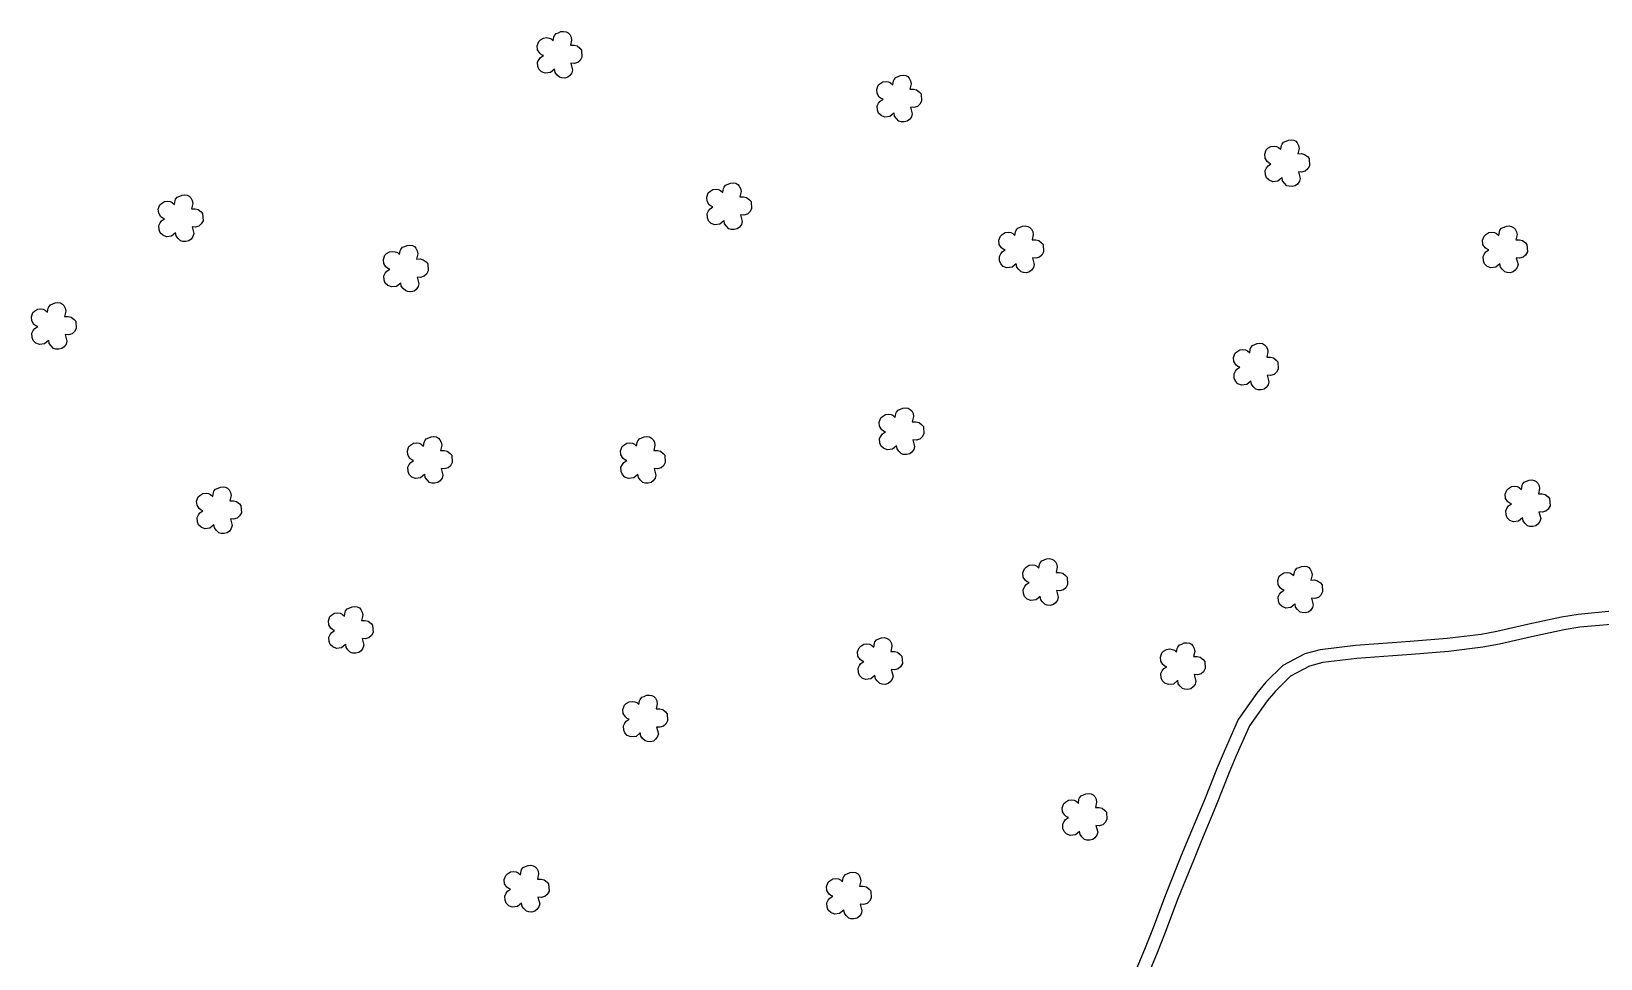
# Model space of a CAD drawing. Extents: x 742777 to 745927, y 7824687 to 7829142.
# Drawn here: x 744382.1 to 744866.8, y 7826742.9 to 7827029.3 of the extents above; entities that cross this region are included whole.
import ezdxf

# ---------------------------------------------------------------- set-up
doc = ezdxf.new("R2010")
doc.units = 0
doc.header["$MEASUREMENT"] = 0
doc.linetypes.add('CONTINUO', pattern=[0])
doc.layers.add('0114000982', color=1, linetype='Continuous')
doc.layers.add('_SIMBOLO ARVORE', color=118, linetype='Continuous')
doc.layers.add('0114000982028', color=5, linetype='Continuous', lineweight=25)

msp = doc.modelspace()

# ---------------------------------------------------------------- linework, layer by layer
at = {"layer": '0114000982', "linetype": 'Continuous'}
msp.add_lwpolyline([(744870.29, 7826850.15), (744859.95, 7826849.18), (744854.8, 7826848.37), (744844.66, 7826846.17), (744834.83, 7826843.89), (744829.9, 7826843.03), (744819.48, 7826841.72), (744808.06, 7826840.79), (744802.42, 7826840.36), (744791.17, 7826839.58), (744780.24, 7826838.28), (744775.43, 7826837), (744768.66, 7826833.39), (744763.45, 7826828.23), (744760.69, 7826824.89), (744754.88, 7826816.75), (744750.52, 7826806.86), (744748.42, 7826801.81), (744744.3, 7826791.42), (744739.67, 7826780.38), (744737.33, 7826774.7), (744732.65, 7826763.1), (744728.38, 7826751.89), (744726.13, 7826746.2), (744721.35, 7826734.56)], dxfattribs=at)
at = {"layer": '0114000982028', "elevation": 723.09}
msp.add_lwpolyline([(744870.09, 7826846.11), (744860.45, 7826845.21), (744855.54, 7826844.44), (744845.54, 7826842.27), (744835.63, 7826839.97), (744830.5, 7826839.07), (744819.9, 7826837.74), (744808.38, 7826836.8), (744802.71, 7826836.37), (744791.55, 7826835.6), (744781, 7826834.34), (744776.91, 7826833.25), (744771.06, 7826830.14), (744766.41, 7826825.53), (744763.87, 7826822.45), (744758.38, 7826814.76), (744754.2, 7826805.28), (744752.13, 7826800.31), (744748.01, 7826789.91), (744743.37, 7826778.85), (744741.04, 7826773.19), (744736.38, 7826761.64), (744732.11, 7826750.44), (744729.84, 7826744.71), (744725.05, 7826733.02)], dxfattribs=at)
at = {"layer": '_SIMBOLO ARVORE', "linetype": 'CONTINUO'}
for points in [[(744543.68, 7827017.56, 0), (744542.43, 7827016.52, 0), (744540.85, 7827016.33, 0), (744539.72, 7827016.77, 0), (744538.92, 7827017.56, 0), (744538.59, 7827018.46, 0), (744538.5, 7827019.79, 0), (744538.93, 7827020.63, 0), (744539.39, 7827021.25, 0), (744540.3, 7827021.87, 0), (744539.72, 7827022.06, 0), (744539.15, 7827022.53, 0), (744538.47, 7827023.59, 0), (744538.35, 7827024.85, 0), (744538.84, 7827026.17, 0), (744539.35, 7827026.64, 0), (744540.28, 7827027.2, 0), (744541.25, 7827027.34, 0), (744542.03, 7827027.22, 0), (744542.65, 7827026.94, 0), (744543.33, 7827026.33, 0), (744543.53, 7827027.49, 0), (744543.7, 7827027.95, 0), (744544.21, 7827028.59, 0), (744544.96, 7827028.87, 0), (744545.69, 7827029.19, 0), (744546.52, 7827029.27, 0), (744547.3, 7827029.16, 0), (744547.94, 7827028.82, 0), (744548.41, 7827028.31, 0), (744548.82, 7827027.5, 0), (744548.98, 7827026.59, 0), (744548.61, 7827024.97, 0), (744549.74, 7827024.99, 0), (744550.67, 7827024.77, 0), (744551.56, 7827024.07, 0), (744552.05, 7827023.51, 0), (744552.18, 7827021.28, 0), (744551.63, 7827020.29, 0), (744550.91, 7827019.63, 0), (744549.77, 7827019.32, 0), (744548.77, 7827019.41, 0), (744549.3, 7827017.33, 0), (744549.06, 7827016.45, 0), (744548.46, 7827015.6, 0), (744547.8, 7827015.08, 0), (744546.86, 7827014.84, 0), (744545.93, 7827014.9, 0), (744545.23, 7827015.1, 0), (744544.43, 7827015.89, 0), (744543.88, 7827016.59, 0), (744543.72, 7827017.67, 0)], [(744648.57, 7827004.03, 0), (744647.33, 7827002.99, 0), (744645.74, 7827002.8, 0), (744644.61, 7827003.24, 0), (744643.81, 7827004.03, 0), (744643.48, 7827004.93, 0), (744643.39, 7827006.26, 0), (744643.83, 7827007.1, 0), (744644.28, 7827007.72, 0), (744645.19, 7827008.34, 0), (744644.61, 7827008.52, 0), (744644.04, 7827009, 0), (744643.37, 7827010.06, 0), (744643.25, 7827011.32, 0), (744643.73, 7827012.63, 0), (744644.24, 7827013.1, 0), (744645.17, 7827013.67, 0), (744646.15, 7827013.8, 0), (744646.93, 7827013.69, 0), (744647.55, 7827013.41, 0), (744648.22, 7827012.8, 0), (744648.42, 7827013.96, 0), (744648.6, 7827014.42, 0), (744649.1, 7827015.06, 0), (744649.85, 7827015.33, 0), (744650.59, 7827015.66, 0), (744651.41, 7827015.73, 0), (744652.2, 7827015.62, 0), (744652.83, 7827015.29, 0), (744653.3, 7827014.78, 0), (744653.71, 7827013.96, 0), (744653.88, 7827013.06, 0), (744653.5, 7827011.44, 0), (744654.63, 7827011.46, 0), (744655.57, 7827011.24, 0), (744656.45, 7827010.54, 0), (744656.94, 7827009.98, 0), (744657.07, 7827007.75, 0), (744656.53, 7827006.76, 0), (744655.8, 7827006.09, 0), (744654.66, 7827005.79, 0), (744653.66, 7827005.88, 0), (744654.2, 7827003.8, 0), (744653.95, 7827002.92, 0), (744653.35, 7827002.07, 0), (744652.69, 7827001.54, 0), (744651.75, 7827001.31, 0), (744650.82, 7827001.37, 0), (744650.12, 7827001.57, 0), (744649.32, 7827002.35, 0), (744648.78, 7827003.06, 0), (744648.61, 7827004.14, 0)], [(744768.4, 7826984.07, 0), (744767.16, 7826983.03, 0), (744765.57, 7826982.84, 0), (744764.44, 7826983.28, 0), (744763.64, 7826984.07, 0), (744763.31, 7826984.97, 0), (744763.22, 7826986.3, 0), (744763.65, 7826987.14, 0), (744764.11, 7826987.76, 0), (744765.02, 7826988.38, 0), (744764.44, 7826988.56, 0), (744763.87, 7826989.04, 0), (744763.2, 7826990.1, 0), (744763.08, 7826991.36, 0), (744763.56, 7826992.67, 0), (744764.07, 7826993.15, 0), (744765, 7826993.71, 0), (744765.98, 7826993.84, 0), (744766.76, 7826993.73, 0), (744767.37, 7826993.45, 0), (744768.05, 7826992.84, 0), (744768.25, 7826994, 0), (744768.43, 7826994.46, 0), (744768.93, 7826995.1, 0), (744769.68, 7826995.37, 0), (744770.42, 7826995.7, 0), (744771.24, 7826995.78, 0), (744772.03, 7826995.66, 0), (744772.66, 7826995.33, 0), (744773.13, 7826994.82, 0), (744773.54, 7826994, 0), (744773.71, 7826993.1, 0), (744773.33, 7826991.48, 0), (744774.46, 7826991.5, 0), (744775.4, 7826991.28, 0), (744776.28, 7826990.58, 0), (744776.77, 7826990.02, 0), (744776.9, 7826987.79, 0), (744776.36, 7826986.8, 0), (744775.63, 7826986.13, 0), (744774.49, 7826985.83, 0), (744773.49, 7826985.92, 0), (744774.03, 7826983.84, 0), (744773.78, 7826982.96, 0), (744773.18, 7826982.11, 0), (744772.52, 7826981.58, 0), (744771.58, 7826981.35, 0), (744770.65, 7826981.41, 0), (744769.95, 7826981.61, 0), (744769.15, 7826982.39, 0), (744768.61, 7826983.1, 0), (744768.44, 7826984.18, 0)], [(744596.05, 7826970.77, 0), (744594.81, 7826969.72, 0), (744593.22, 7826969.54, 0), (744592.1, 7826969.98, 0), (744591.3, 7826970.76, 0), (744590.97, 7826971.66, 0), (744590.88, 7826972.99, 0), (744591.31, 7826973.83, 0), (744591.76, 7826974.46, 0), (744592.67, 7826975.07, 0), (744592.09, 7826975.26, 0), (744591.52, 7826975.73, 0), (744590.85, 7826976.79, 0), (744590.73, 7826978.05, 0), (744591.21, 7826979.37, 0), (744591.72, 7826979.84, 0), (744592.65, 7826980.41, 0), (744593.63, 7826980.54, 0), (744594.41, 7826980.43, 0), (744595.03, 7826980.14, 0), (744595.7, 7826979.54, 0), (744595.91, 7826980.69, 0), (744596.08, 7826981.15, 0), (744596.58, 7826981.79, 0), (744597.34, 7826982.07, 0), (744598.07, 7826982.39, 0), (744598.9, 7826982.47, 0), (744599.68, 7826982.36, 0), (744600.31, 7826982.02, 0), (744600.78, 7826981.51, 0), (744601.2, 7826980.7, 0), (744601.36, 7826979.79, 0), (744600.98, 7826978.18, 0), (744602.11, 7826978.19, 0), (744603.05, 7826977.97, 0), (744603.93, 7826977.27, 0), (744604.42, 7826976.71, 0), (744604.56, 7826974.49, 0), (744604.01, 7826973.49, 0), (744603.29, 7826972.83, 0), (744602.15, 7826972.52, 0), (744601.15, 7826972.61, 0), (744601.68, 7826970.53, 0), (744601.43, 7826969.65, 0), (744600.83, 7826968.8, 0), (744600.17, 7826968.28, 0), (744599.23, 7826968.05, 0), (744598.3, 7826968.1, 0), (744597.6, 7826968.3, 0), (744596.8, 7826969.09, 0), (744596.26, 7826969.8, 0), (744596.09, 7826970.87, 0)], [(744426.66, 7826967.07, 0), (744425.42, 7826966.02, 0), (744423.84, 7826965.84, 0), (744422.71, 7826966.28, 0), (744421.91, 7826967.07, 0), (744421.58, 7826967.97, 0), (744421.49, 7826969.3, 0), (744421.92, 7826970.14, 0), (744422.37, 7826970.76, 0), (744423.29, 7826971.38, 0), (744422.7, 7826971.56, 0), (744422.13, 7826972.03, 0), (744421.46, 7826973.09, 0), (744421.34, 7826974.36, 0), (744421.82, 7826975.67, 0), (744422.33, 7826976.14, 0), (744423.26, 7826976.71, 0), (744424.24, 7826976.84, 0), (744425.02, 7826976.73, 0), (744425.64, 7826976.44, 0), (744426.32, 7826975.84, 0), (744426.52, 7826976.99, 0), (744426.69, 7826977.46, 0), (744427.2, 7826978.1, 0), (744427.95, 7826978.37, 0), (744428.68, 7826978.7, 0), (744429.51, 7826978.77, 0), (744430.29, 7826978.66, 0), (744430.92, 7826978.33, 0), (744431.4, 7826977.82, 0), (744431.81, 7826977, 0), (744431.97, 7826976.1, 0), (744431.59, 7826974.48, 0), (744432.73, 7826974.5, 0), (744433.66, 7826974.27, 0), (744434.54, 7826973.57, 0), (744435.03, 7826973.01, 0), (744435.17, 7826970.79, 0), (744434.62, 7826969.8, 0), (744433.9, 7826969.13, 0), (744432.76, 7826968.83, 0), (744431.76, 7826968.92, 0), (744432.29, 7826966.84, 0), (744432.05, 7826965.95, 0), (744431.45, 7826965.11, 0), (744430.78, 7826964.58, 0), (744429.85, 7826964.35, 0), (744428.91, 7826964.41, 0), (744428.22, 7826964.61, 0), (744427.41, 7826965.39, 0), (744426.87, 7826966.1, 0), (744426.7, 7826967.18, 0)], [(744686.3, 7826957.46, 0), (744685.05, 7826956.41, 0), (744683.47, 7826956.23, 0), (744682.34, 7826956.67, 0), (744681.54, 7826957.46, 0), (744681.21, 7826958.36, 0), (744681.12, 7826959.69, 0), (744681.55, 7826960.53, 0), (744682, 7826961.15, 0), (744682.92, 7826961.77, 0), (744682.34, 7826961.95, 0), (744681.76, 7826962.42, 0), (744681.09, 7826963.48, 0), (744680.97, 7826964.75, 0), (744681.46, 7826966.06, 0), (744681.97, 7826966.53, 0), (744682.9, 7826967.1, 0), (744683.87, 7826967.23, 0), (744684.65, 7826967.12, 0), (744685.27, 7826966.83, 0), (744685.95, 7826966.23, 0), (744686.15, 7826967.38, 0), (744686.32, 7826967.85, 0), (744686.83, 7826968.49, 0), (744687.58, 7826968.76, 0), (744688.31, 7826969.09, 0), (744689.14, 7826969.16, 0), (744689.92, 7826969.05, 0), (744690.55, 7826968.72, 0), (744691.03, 7826968.21, 0), (744691.44, 7826967.39, 0), (744691.6, 7826966.49, 0), (744691.23, 7826964.87, 0), (744692.36, 7826964.89, 0), (744693.29, 7826964.66, 0), (744694.18, 7826963.96, 0), (744694.66, 7826963.4, 0), (744694.8, 7826961.18, 0), (744694.25, 7826960.18, 0), (744693.53, 7826959.52, 0), (744692.39, 7826959.22, 0), (744691.39, 7826959.31, 0), (744691.92, 7826957.23, 0), (744691.68, 7826956.34, 0), (744691.08, 7826955.5, 0), (744690.42, 7826954.97, 0), (744689.48, 7826954.74, 0), (744688.54, 7826954.8, 0), (744687.85, 7826955, 0), (744687.05, 7826955.78, 0), (744686.5, 7826956.49, 0), (744686.33, 7826957.57, 0)], [(744835.71, 7826957.46, 0), (744834.47, 7826956.41, 0), (744832.88, 7826956.23, 0), (744831.76, 7826956.67, 0), (744830.96, 7826957.46, 0), (744830.62, 7826958.36, 0), (744830.53, 7826959.69, 0), (744830.97, 7826960.53, 0), (744831.42, 7826961.15, 0), (744832.33, 7826961.77, 0), (744831.75, 7826961.95, 0), (744831.18, 7826962.42, 0), (744830.51, 7826963.48, 0), (744830.39, 7826964.75, 0), (744830.87, 7826966.06, 0), (744831.38, 7826966.53, 0), (744832.31, 7826967.1, 0), (744833.29, 7826967.23, 0), (744834.07, 7826967.12, 0), (744834.69, 7826966.83, 0), (744835.36, 7826966.23, 0), (744835.57, 7826967.38, 0), (744835.74, 7826967.85, 0), (744836.24, 7826968.49, 0), (744837, 7826968.76, 0), (744837.73, 7826969.09, 0), (744838.56, 7826969.16, 0), (744839.34, 7826969.05, 0), (744839.97, 7826968.72, 0), (744840.44, 7826968.21, 0), (744840.86, 7826967.39, 0), (744841.02, 7826966.49, 0), (744840.64, 7826964.87, 0), (744841.77, 7826964.89, 0), (744842.71, 7826964.66, 0), (744843.59, 7826963.96, 0), (744844.08, 7826963.4, 0), (744844.21, 7826961.18, 0), (744843.67, 7826960.18, 0), (744842.94, 7826959.52, 0), (744841.8, 7826959.22, 0), (744840.8, 7826959.31, 0), (744841.34, 7826957.23, 0), (744841.09, 7826956.34, 0), (744840.49, 7826955.5, 0), (744839.83, 7826954.97, 0), (744838.89, 7826954.74, 0), (744837.96, 7826954.8, 0), (744837.26, 7826955, 0), (744836.46, 7826955.78, 0), (744835.92, 7826956.49, 0), (744835.75, 7826957.57, 0)], [(744496.2, 7826951.55, 0), (744494.95, 7826950.5, 0), (744493.37, 7826950.32, 0), (744492.24, 7826950.76, 0), (744491.44, 7826951.54, 0), (744491.11, 7826952.44, 0), (744491.02, 7826953.77, 0), (744491.45, 7826954.61, 0), (744491.9, 7826955.23, 0), (744492.82, 7826955.85, 0), (744492.24, 7826956.04, 0), (744491.66, 7826956.51, 0), (744490.99, 7826957.57, 0), (744490.87, 7826958.83, 0), (744491.36, 7826960.15, 0), (744491.87, 7826960.62, 0), (744492.8, 7826961.19, 0), (744493.77, 7826961.32, 0), (744494.55, 7826961.21, 0), (744495.17, 7826960.92, 0), (744495.85, 7826960.32, 0), (744496.05, 7826961.47, 0), (744496.22, 7826961.93, 0), (744496.73, 7826962.57, 0), (744497.48, 7826962.85, 0), (744498.21, 7826963.17, 0), (744499.04, 7826963.25, 0), (744499.82, 7826963.14, 0), (744500.45, 7826962.8, 0), (744500.93, 7826962.29, 0), (744501.34, 7826961.48, 0), (744501.5, 7826960.57, 0), (744501.12, 7826958.96, 0), (744502.26, 7826958.97, 0), (744503.19, 7826958.75, 0), (744504.08, 7826958.05, 0), (744504.56, 7826957.49, 0), (744504.7, 7826955.27, 0), (744504.15, 7826954.27, 0), (744503.43, 7826953.61, 0), (744502.29, 7826953.3, 0), (744501.29, 7826953.39, 0), (744501.82, 7826951.31, 0), (744501.58, 7826950.43, 0), (744500.98, 7826949.58, 0), (744500.32, 7826949.06, 0), (744499.38, 7826948.83, 0), (744498.44, 7826948.88, 0), (744497.75, 7826949.08, 0), (744496.95, 7826949.87, 0), (744496.4, 7826950.58, 0), (744496.23, 7826951.65, 0)], [(744387.46, 7826933.8, 0), (744386.22, 7826932.76, 0), (744384.63, 7826932.57, 0), (744383.5, 7826933.01, 0), (744382.7, 7826933.8, 0), (744382.37, 7826934.7, 0), (744382.28, 7826936.03, 0), (744382.71, 7826936.87, 0), (744383.17, 7826937.49, 0), (744384.08, 7826938.11, 0), (744383.5, 7826938.3, 0), (744382.93, 7826938.77, 0), (744382.26, 7826939.83, 0), (744382.14, 7826941.09, 0), (744382.62, 7826942.41, 0), (744383.13, 7826942.88, 0), (744384.06, 7826943.45, 0), (744385.04, 7826943.58, 0), (744385.82, 7826943.46, 0), (744386.43, 7826943.18, 0), (744387.11, 7826942.57, 0), (744387.31, 7826943.73, 0), (744387.49, 7826944.19, 0), (744387.99, 7826944.83, 0), (744388.74, 7826945.11, 0), (744389.48, 7826945.43, 0), (744390.3, 7826945.51, 0), (744391.09, 7826945.4, 0), (744391.72, 7826945.06, 0), (744392.19, 7826944.55, 0), (744392.6, 7826943.74, 0), (744392.77, 7826942.83, 0), (744392.39, 7826941.21, 0), (744393.52, 7826941.23, 0), (744394.46, 7826941.01, 0), (744395.34, 7826940.31, 0), (744395.83, 7826939.75, 0), (744395.96, 7826937.52, 0), (744395.42, 7826936.53, 0), (744394.69, 7826935.87, 0), (744393.55, 7826935.56, 0), (744392.55, 7826935.65, 0), (744393.09, 7826933.57, 0), (744392.84, 7826932.69, 0), (744392.24, 7826931.84, 0), (744391.58, 7826931.32, 0), (744390.64, 7826931.08, 0), (744389.71, 7826931.14, 0), (744389.01, 7826931.34, 0), (744388.21, 7826932.13, 0), (744387.67, 7826932.83, 0), (744387.5, 7826933.91, 0)], [(744758.79, 7826921.24, 0), (744757.54, 7826920.19, 0), (744755.96, 7826920.01, 0), (744754.83, 7826920.45, 0), (744754.03, 7826921.23, 0), (744753.7, 7826922.13, 0), (744753.61, 7826923.46, 0), (744754.04, 7826924.3, 0), (744754.49, 7826924.93, 0), (744755.41, 7826925.54, 0), (744754.83, 7826925.73, 0), (744754.25, 7826926.2, 0), (744753.58, 7826927.26, 0), (744753.46, 7826928.52, 0), (744753.94, 7826929.84, 0), (744754.46, 7826930.31, 0), (744755.38, 7826930.88, 0), (744756.36, 7826931.01, 0), (744757.14, 7826930.9, 0), (744757.76, 7826930.61, 0), (744758.44, 7826930.01, 0), (744758.64, 7826931.16, 0), (744758.81, 7826931.62, 0), (744759.32, 7826932.26, 0), (744760.07, 7826932.54, 0), (744760.8, 7826932.86, 0), (744761.63, 7826932.94, 0), (744762.41, 7826932.83, 0), (744763.04, 7826932.49, 0), (744763.52, 7826931.98, 0), (744763.93, 7826931.17, 0), (744764.09, 7826930.26, 0), (744763.71, 7826928.65, 0), (744764.85, 7826928.67, 0), (744765.78, 7826928.44, 0), (744766.66, 7826927.74, 0), (744767.15, 7826927.18, 0), (744767.29, 7826924.96, 0), (744766.74, 7826923.96, 0), (744766.02, 7826923.3, 0), (744764.88, 7826922.99, 0), (744763.88, 7826923.08, 0), (744764.41, 7826921.01, 0), (744764.17, 7826920.12, 0), (744763.57, 7826919.27, 0), (744762.91, 7826918.75, 0), (744761.97, 7826918.52, 0), (744761.03, 7826918.57, 0), (744760.34, 7826918.77, 0), (744759.54, 7826919.56, 0), (744758.99, 7826920.27, 0), (744758.82, 7826921.34, 0)], [(744649.31, 7826901.28, 0), (744648.07, 7826900.23, 0), (744646.48, 7826900.05, 0), (744645.35, 7826900.49, 0), (744644.55, 7826901.27, 0), (744644.22, 7826902.17, 0), (744644.13, 7826903.51, 0), (744644.57, 7826904.35, 0), (744645.02, 7826904.97, 0), (744645.93, 7826905.58, 0), (744645.35, 7826905.77, 0), (744644.78, 7826906.24, 0), (744644.11, 7826907.3, 0), (744643.99, 7826908.56, 0), (744644.47, 7826909.88, 0), (744644.98, 7826910.35, 0), (744645.91, 7826910.92, 0), (744646.89, 7826911.05, 0), (744647.67, 7826910.94, 0), (744648.28, 7826910.65, 0), (744648.96, 7826910.05, 0), (744649.16, 7826911.2, 0), (744649.34, 7826911.66, 0), (744649.84, 7826912.3, 0), (744650.59, 7826912.58, 0), (744651.33, 7826912.9, 0), (744652.15, 7826912.98, 0), (744652.94, 7826912.87, 0), (744653.57, 7826912.53, 0), (744654.04, 7826912.02, 0), (744654.45, 7826911.21, 0), (744654.62, 7826910.3, 0), (744654.24, 7826908.69, 0), (744655.37, 7826908.71, 0), (744656.31, 7826908.48, 0), (744657.19, 7826907.78, 0), (744657.68, 7826907.22, 0), (744657.81, 7826905, 0), (744657.27, 7826904, 0), (744656.54, 7826903.34, 0), (744655.4, 7826903.03, 0), (744654.4, 7826903.12, 0), (744654.94, 7826901.05, 0), (744654.69, 7826900.16, 0), (744654.09, 7826899.32, 0), (744653.43, 7826898.79, 0), (744652.49, 7826898.56, 0), (744651.56, 7826898.61, 0), (744650.86, 7826898.81, 0), (744650.06, 7826899.6, 0), (744649.52, 7826900.31, 0), (744649.35, 7826901.38, 0)], [(744503.59, 7826892.41, 0), (744502.35, 7826891.36, 0), (744500.76, 7826891.18, 0), (744499.64, 7826891.62, 0), (744498.83, 7826892.4, 0), (744498.5, 7826893.3, 0), (744498.41, 7826894.63, 0), (744498.85, 7826895.47, 0), (744499.3, 7826896.1, 0), (744500.21, 7826896.71, 0), (744499.63, 7826896.9, 0), (744499.06, 7826897.37, 0), (744498.39, 7826898.43, 0), (744498.27, 7826899.69, 0), (744498.75, 7826901.01, 0), (744499.26, 7826901.48, 0), (744500.19, 7826902.05, 0), (744501.17, 7826902.18, 0), (744501.95, 7826902.07, 0), (744502.57, 7826901.78, 0), (744503.24, 7826901.18, 0), (744503.45, 7826902.33, 0), (744503.62, 7826902.79, 0), (744504.12, 7826903.43, 0), (744504.88, 7826903.71, 0), (744505.61, 7826904.03, 0), (744506.44, 7826904.11, 0), (744507.22, 7826904, 0), (744507.85, 7826903.66, 0), (744508.32, 7826903.15, 0), (744508.74, 7826902.34, 0), (744508.9, 7826901.43, 0), (744508.52, 7826899.82, 0), (744509.65, 7826899.83, 0), (744510.59, 7826899.61, 0), (744511.47, 7826898.91, 0), (744511.96, 7826898.35, 0), (744512.09, 7826896.13, 0), (744511.55, 7826895.13, 0), (744510.82, 7826894.47, 0), (744509.68, 7826894.16, 0), (744508.68, 7826894.25, 0), (744509.22, 7826892.17, 0), (744508.97, 7826891.29, 0), (744508.37, 7826890.44, 0), (744507.71, 7826889.92, 0), (744506.77, 7826889.69, 0), (744505.84, 7826889.74, 0), (744505.14, 7826889.94, 0), (744504.34, 7826890.73, 0), (744503.8, 7826891.44, 0), (744503.63, 7826892.51, 0)], [(744569.42, 7826892.41, 0), (744568.18, 7826891.36, 0), (744566.6, 7826891.18, 0), (744565.47, 7826891.62, 0), (744564.67, 7826892.4, 0), (744564.34, 7826893.3, 0), (744564.25, 7826894.63, 0), (744564.68, 7826895.47, 0), (744565.13, 7826896.1, 0), (744566.05, 7826896.71, 0), (744565.47, 7826896.9, 0), (744564.89, 7826897.37, 0), (744564.22, 7826898.43, 0), (744564.1, 7826899.69, 0), (744564.58, 7826901.01, 0), (744565.09, 7826901.48, 0), (744566.02, 7826902.05, 0), (744567, 7826902.18, 0), (744567.78, 7826902.07, 0), (744568.4, 7826901.78, 0), (744569.08, 7826901.18, 0), (744569.28, 7826902.33, 0), (744569.45, 7826902.79, 0), (744569.96, 7826903.43, 0), (744570.71, 7826903.71, 0), (744571.44, 7826904.03, 0), (744572.27, 7826904.11, 0), (744573.05, 7826904, 0), (744573.68, 7826903.66, 0), (744574.16, 7826903.15, 0), (744574.57, 7826902.34, 0), (744574.73, 7826901.43, 0), (744574.35, 7826899.82, 0), (744575.49, 7826899.83, 0), (744576.42, 7826899.61, 0), (744577.3, 7826898.91, 0), (744577.79, 7826898.35, 0), (744577.93, 7826896.13, 0), (744577.38, 7826895.13, 0), (744576.66, 7826894.47, 0), (744575.52, 7826894.16, 0), (744574.52, 7826894.25, 0), (744575.05, 7826892.17, 0), (744574.81, 7826891.29, 0), (744574.21, 7826890.44, 0), (744573.54, 7826889.92, 0), (744572.61, 7826889.69, 0), (744571.67, 7826889.74, 0), (744570.98, 7826889.94, 0), (744570.17, 7826890.73, 0), (744569.63, 7826891.44, 0), (744569.46, 7826892.51, 0)], [(744842.71, 7826879, 0), (744841.46, 7826877.96, 0), (744839.88, 7826877.78, 0), (744838.75, 7826878.21, 0), (744837.95, 7826879, 0), (744837.62, 7826879.9, 0), (744837.53, 7826881.23, 0), (744837.96, 7826882.07, 0), (744838.42, 7826882.69, 0), (744839.33, 7826883.31, 0), (744838.75, 7826883.5, 0), (744838.18, 7826883.97, 0), (744837.5, 7826885.03, 0), (744837.38, 7826886.29, 0), (744837.87, 7826887.61, 0), (744838.38, 7826888.08, 0), (744839.31, 7826888.65, 0), (744840.28, 7826888.78, 0), (744841.07, 7826888.66, 0), (744841.68, 7826888.38, 0), (744842.36, 7826887.78, 0), (744842.56, 7826888.93, 0), (744842.73, 7826889.39, 0), (744843.24, 7826890.03, 0), (744843.99, 7826890.31, 0), (744844.73, 7826890.63, 0), (744845.55, 7826890.71, 0), (744846.33, 7826890.6, 0), (744846.97, 7826890.26, 0), (744847.44, 7826889.75, 0), (744847.85, 7826888.94, 0), (744848.01, 7826888.03, 0), (744847.64, 7826886.42, 0), (744848.77, 7826886.43, 0), (744849.71, 7826886.21, 0), (744850.59, 7826885.51, 0), (744851.08, 7826884.95, 0), (744851.21, 7826882.73, 0), (744850.67, 7826881.73, 0), (744849.94, 7826881.07, 0), (744848.8, 7826880.76, 0), (744847.8, 7826880.85, 0), (744848.33, 7826878.77, 0), (744848.09, 7826877.89, 0), (744847.49, 7826877.04, 0), (744846.83, 7826876.52, 0), (744845.89, 7826876.29, 0), (744844.96, 7826876.34, 0), (744844.26, 7826876.54, 0), (744843.46, 7826877.33, 0), (744842.91, 7826878.04, 0), (744842.75, 7826879.11, 0)], [(744438.5, 7826876.88, 0), (744437.25, 7826875.84, 0), (744435.67, 7826875.65, 0), (744434.54, 7826876.09, 0), (744433.74, 7826876.88, 0), (744433.41, 7826877.78, 0), (744433.32, 7826879.11, 0), (744433.75, 7826879.95, 0), (744434.21, 7826880.57, 0), (744435.12, 7826881.19, 0), (744434.54, 7826881.37, 0), (744433.97, 7826881.85, 0), (744433.3, 7826882.91, 0), (744433.17, 7826884.17, 0), (744433.66, 7826885.48, 0), (744434.17, 7826885.96, 0), (744435.1, 7826886.52, 0), (744436.08, 7826886.65, 0), (744436.86, 7826886.54, 0), (744437.47, 7826886.26, 0), (744438.15, 7826885.65, 0), (744438.35, 7826886.81, 0), (744438.53, 7826887.27, 0), (744439.03, 7826887.91, 0), (744439.78, 7826888.18, 0), (744440.52, 7826888.51, 0), (744441.34, 7826888.59, 0), (744442.12, 7826888.47, 0), (744442.76, 7826888.14, 0), (744443.23, 7826887.63, 0), (744443.64, 7826886.81, 0), (744443.8, 7826885.91, 0), (744443.43, 7826884.29, 0), (744444.56, 7826884.31, 0), (744445.5, 7826884.09, 0), (744446.38, 7826883.39, 0), (744446.87, 7826882.83, 0), (744447, 7826880.6, 0), (744446.46, 7826879.61, 0), (744445.73, 7826878.94, 0), (744444.59, 7826878.64, 0), (744443.59, 7826878.73, 0), (744444.13, 7826876.65, 0), (744443.88, 7826875.77, 0), (744443.28, 7826874.92, 0), (744442.62, 7826874.39, 0), (744441.68, 7826874.16, 0), (744440.75, 7826874.22, 0), (744440.05, 7826874.42, 0), (744439.25, 7826875.2, 0), (744438.71, 7826875.91, 0), (744438.54, 7826876.99, 0)], [(744693.69, 7826854.7, 0), (744692.45, 7826853.66, 0), (744690.86, 7826853.48, 0), (744689.74, 7826853.91, 0), (744688.93, 7826854.7, 0), (744688.6, 7826855.6, 0), (744688.51, 7826856.93, 0), (744688.95, 7826857.77, 0), (744689.4, 7826858.39, 0), (744690.31, 7826859.01, 0), (744689.73, 7826859.2, 0), (744689.16, 7826859.67, 0), (744688.49, 7826860.73, 0), (744688.37, 7826861.99, 0), (744688.85, 7826863.31, 0), (744689.36, 7826863.78, 0), (744690.29, 7826864.35, 0), (744691.27, 7826864.48, 0), (744692.05, 7826864.37, 0), (744692.67, 7826864.08, 0), (744693.34, 7826863.48, 0), (744693.55, 7826864.63, 0), (744693.72, 7826865.09, 0), (744694.22, 7826865.73, 0), (744694.98, 7826866.01, 0), (744695.71, 7826866.33, 0), (744696.54, 7826866.41, 0), (744697.32, 7826866.3, 0), (744697.95, 7826865.96, 0), (744698.42, 7826865.45, 0), (744698.84, 7826864.64, 0), (744699, 7826863.73, 0), (744698.62, 7826862.12, 0), (744699.75, 7826862.13, 0), (744700.69, 7826861.91, 0), (744701.57, 7826861.21, 0), (744702.06, 7826860.65, 0), (744702.19, 7826858.43, 0), (744701.65, 7826857.43, 0), (744700.92, 7826856.77, 0), (744699.78, 7826856.46, 0), (744698.78, 7826856.55, 0), (744699.32, 7826854.47, 0), (744699.07, 7826853.59, 0), (744698.47, 7826852.74, 0), (744697.81, 7826852.22, 0), (744696.87, 7826851.99, 0), (744695.94, 7826852.04, 0), (744695.24, 7826852.24, 0), (744694.44, 7826853.03, 0), (744693.9, 7826853.74, 0), (744693.73, 7826854.81, 0)], [(744772.44, 7826852.39, 0), (744771.19, 7826851.35, 0), (744769.61, 7826851.16, 0), (744768.48, 7826851.6, 0), (744767.68, 7826852.39, 0), (744767.35, 7826853.29, 0), (744767.26, 7826854.62, 0), (744767.69, 7826855.46, 0), (744768.15, 7826856.08, 0), (744769.06, 7826856.7, 0), (744768.48, 7826856.88, 0), (744767.91, 7826857.36, 0), (744767.23, 7826858.42, 0), (744767.11, 7826859.68, 0), (744767.6, 7826860.99, 0), (744768.11, 7826861.46, 0), (744769.04, 7826862.03, 0), (744770.01, 7826862.16, 0), (744770.8, 7826862.05, 0), (744771.41, 7826861.77, 0), (744772.09, 7826861.16, 0), (744772.29, 7826862.32, 0), (744772.46, 7826862.78, 0), (744772.97, 7826863.42, 0), (744773.72, 7826863.69, 0), (744774.46, 7826864.02, 0), (744775.28, 7826864.09, 0), (744776.06, 7826863.98, 0), (744776.7, 7826863.65, 0), (744777.17, 7826863.14, 0), (744777.58, 7826862.32, 0), (744777.74, 7826861.42, 0), (744777.37, 7826859.8, 0), (744778.5, 7826859.82, 0), (744779.44, 7826859.59, 0), (744780.32, 7826858.9, 0), (744780.81, 7826858.34, 0), (744780.94, 7826856.11, 0), (744780.39, 7826855.12, 0), (744779.67, 7826854.45, 0), (744778.53, 7826854.15, 0), (744777.53, 7826854.24, 0), (744778.06, 7826852.16, 0), (744777.82, 7826851.28, 0), (744777.22, 7826850.43, 0), (744776.56, 7826849.9, 0), (744775.62, 7826849.67, 0), (744774.69, 7826849.73, 0), (744773.99, 7826849.93, 0), (744773.19, 7826850.71, 0), (744772.64, 7826851.42, 0), (744772.48, 7826852.5, 0)], [(744479.18, 7826839.92, 0), (744477.94, 7826838.87, 0), (744476.35, 7826838.69, 0), (744475.23, 7826839.13, 0), (744474.42, 7826839.92, 0), (744474.09, 7826840.82, 0), (744474, 7826842.15, 0), (744474.44, 7826842.99, 0), (744474.89, 7826843.61, 0), (744475.8, 7826844.23, 0), (744475.22, 7826844.41, 0), (744474.65, 7826844.89, 0), (744473.98, 7826845.95, 0), (744473.86, 7826847.21, 0), (744474.34, 7826848.52, 0), (744474.85, 7826848.99, 0), (744475.78, 7826849.56, 0), (744476.76, 7826849.69, 0), (744477.54, 7826849.58, 0), (744478.16, 7826849.3, 0), (744478.83, 7826848.69, 0), (744479.04, 7826849.85, 0), (744479.21, 7826850.31, 0), (744479.71, 7826850.95, 0), (744480.47, 7826851.22, 0), (744481.2, 7826851.55, 0), (744482.03, 7826851.62, 0), (744482.81, 7826851.51, 0), (744483.44, 7826851.18, 0), (744483.91, 7826850.67, 0), (744484.33, 7826849.85, 0), (744484.49, 7826848.95, 0), (744484.11, 7826847.33, 0), (744485.24, 7826847.35, 0), (744486.18, 7826847.12, 0), (744487.06, 7826846.42, 0), (744487.55, 7826845.87, 0), (744487.68, 7826843.64, 0), (744487.14, 7826842.65, 0), (744486.41, 7826841.98, 0), (744485.27, 7826841.68, 0), (744484.27, 7826841.77, 0), (744484.81, 7826839.69, 0), (744484.56, 7826838.8, 0), (744483.96, 7826837.96, 0), (744483.3, 7826837.43, 0), (744482.36, 7826837.2, 0), (744481.43, 7826837.26, 0), (744480.73, 7826837.46, 0), (744479.93, 7826838.24, 0), (744479.39, 7826838.95, 0), (744479.22, 7826840.03, 0)], [(744642.65, 7826830.31, 0), (744641.41, 7826829.26, 0), (744639.82, 7826829.08, 0), (744638.7, 7826829.52, 0), (744637.9, 7826830.31, 0), (744637.57, 7826831.21, 0), (744637.48, 7826832.54, 0), (744637.91, 7826833.38, 0), (744638.36, 7826834, 0), (744639.27, 7826834.62, 0), (744638.69, 7826834.8, 0), (744638.12, 7826835.28, 0), (744637.45, 7826836.34, 0), (744637.33, 7826837.6, 0), (744637.81, 7826838.91, 0), (744638.32, 7826839.38, 0), (744639.25, 7826839.95, 0), (744640.23, 7826840.08, 0), (744641.01, 7826839.97, 0), (744641.63, 7826839.69, 0), (744642.3, 7826839.08, 0), (744642.51, 7826840.24, 0), (744642.68, 7826840.7, 0), (744643.18, 7826841.34, 0), (744643.94, 7826841.61, 0), (744644.67, 7826841.94, 0), (744645.5, 7826842.01, 0), (744646.28, 7826841.9, 0), (744646.91, 7826841.57, 0), (744647.38, 7826841.06, 0), (744647.8, 7826840.24, 0), (744647.96, 7826839.34, 0), (744647.58, 7826837.72, 0), (744648.72, 7826837.74, 0), (744649.65, 7826837.51, 0), (744650.53, 7826836.81, 0), (744651.02, 7826836.26, 0), (744651.16, 7826834.03, 0), (744650.61, 7826833.04, 0), (744649.89, 7826832.37, 0), (744648.75, 7826832.07, 0), (744647.75, 7826832.16, 0), (744648.28, 7826830.08, 0), (744648.04, 7826829.19, 0), (744647.43, 7826828.35, 0), (744646.77, 7826827.82, 0), (744645.83, 7826827.59, 0), (744644.9, 7826827.65, 0), (744644.2, 7826827.85, 0), (744643.4, 7826828.63, 0), (744642.86, 7826829.34, 0), (744642.69, 7826830.42, 0)], [(744736.19, 7826828.74, 0), (744734.95, 7826827.69, 0), (744733.36, 7826827.51, 0), (744732.24, 7826827.95, 0), (744731.44, 7826828.73, 0), (744731.11, 7826829.63, 0), (744731.02, 7826830.96, 0), (744731.45, 7826831.8, 0), (744731.9, 7826832.43, 0), (744732.81, 7826833.04, 0), (744732.23, 7826833.23, 0), (744731.66, 7826833.7, 0), (744730.99, 7826834.76, 0), (744730.87, 7826836.02, 0), (744731.35, 7826837.34, 0), (744731.86, 7826837.81, 0), (744732.79, 7826838.38, 0), (744733.77, 7826838.51, 0), (744734.55, 7826838.4, 0), (744735.17, 7826838.11, 0), (744735.84, 7826837.51, 0), (744736.05, 7826838.66, 0), (744736.22, 7826839.12, 0), (744736.72, 7826839.76, 0), (744737.48, 7826840.04, 0), (744738.21, 7826840.36, 0), (744739.04, 7826840.44, 0), (744739.82, 7826840.33, 0), (744740.45, 7826839.99, 0), (744740.92, 7826839.48, 0), (744741.34, 7826838.67, 0), (744741.5, 7826837.76, 0), (744741.12, 7826836.15, 0), (744742.25, 7826836.16, 0), (744743.19, 7826835.94, 0), (744744.07, 7826835.24, 0), (744744.56, 7826834.68, 0), (744744.7, 7826832.46, 0), (744744.15, 7826831.46, 0), (744743.43, 7826830.8, 0), (744742.29, 7826830.49, 0), (744741.29, 7826830.58, 0), (744741.82, 7826828.5, 0), (744741.57, 7826827.62, 0), (744740.97, 7826826.77, 0), (744740.31, 7826826.25, 0), (744739.37, 7826826.02, 0), (744738.44, 7826826.07, 0), (744737.74, 7826826.27, 0), (744736.94, 7826827.06, 0), (744736.4, 7826827.77, 0), (744736.23, 7826828.84, 0)], [(744570.16, 7826812.57, 0), (744568.92, 7826811.52, 0), (744567.34, 7826811.34, 0), (744566.21, 7826811.78, 0), (744565.41, 7826812.56, 0), (744565.08, 7826813.47, 0), (744564.99, 7826814.8, 0), (744565.42, 7826815.64, 0), (744565.87, 7826816.26, 0), (744566.78, 7826816.88, 0), (744566.2, 7826817.06, 0), (744565.63, 7826817.53, 0), (744564.96, 7826818.59, 0), (744564.84, 7826819.86, 0), (744565.32, 7826821.17, 0), (744565.83, 7826821.64, 0), (744566.76, 7826822.21, 0), (744567.74, 7826822.34, 0), (744568.52, 7826822.23, 0), (744569.14, 7826821.94, 0), (744569.81, 7826821.34, 0), (744570.02, 7826822.49, 0), (744570.19, 7826822.95, 0), (744570.7, 7826823.59, 0), (744571.45, 7826823.87, 0), (744572.18, 7826824.2, 0), (744573.01, 7826824.27, 0), (744573.79, 7826824.16, 0), (744574.42, 7826823.82, 0), (744574.89, 7826823.32, 0), (744575.31, 7826822.5, 0), (744575.47, 7826821.59, 0), (744575.09, 7826819.98, 0), (744576.23, 7826820, 0), (744577.16, 7826819.77, 0), (744578.04, 7826819.07, 0), (744578.53, 7826818.51, 0), (744578.67, 7826816.29, 0), (744578.12, 7826815.29, 0), (744577.4, 7826814.63, 0), (744576.26, 7826814.33, 0), (744575.26, 7826814.41, 0), (744575.79, 7826812.34, 0), (744575.55, 7826811.45, 0), (744574.95, 7826810.61, 0), (744574.28, 7826810.08, 0), (744573.34, 7826809.85, 0), (744572.41, 7826809.91, 0), (744571.71, 7826810.1, 0), (744570.91, 7826810.89, 0), (744570.37, 7826811.6, 0), (744570.2, 7826812.67, 0)], [(744705.87, 7826782.16, 0), (744704.62, 7826781.12, 0), (744703.04, 7826780.93, 0), (744701.91, 7826781.37, 0), (744701.11, 7826782.16, 0), (744700.78, 7826783.06, 0), (744700.69, 7826784.39, 0), (744701.12, 7826785.23, 0), (744701.58, 7826785.85, 0), (744702.49, 7826786.47, 0), (744701.91, 7826786.66, 0), (744701.33, 7826787.13, 0), (744700.66, 7826788.19, 0), (744700.54, 7826789.45, 0), (744701.03, 7826790.77, 0), (744701.54, 7826791.24, 0), (744702.47, 7826791.81, 0), (744703.44, 7826791.94, 0), (744704.22, 7826791.82, 0), (744704.84, 7826791.54, 0), (744705.52, 7826790.93, 0), (744705.72, 7826792.09, 0), (744705.89, 7826792.55, 0), (744706.4, 7826793.19, 0), (744707.15, 7826793.47, 0), (744707.88, 7826793.79, 0), (744708.71, 7826793.87, 0), (744709.49, 7826793.76, 0), (744710.13, 7826793.42, 0), (744710.6, 7826792.91, 0), (744711.01, 7826792.1, 0), (744711.17, 7826791.19, 0), (744710.8, 7826789.57, 0), (744711.93, 7826789.59, 0), (744712.86, 7826789.37, 0), (744713.75, 7826788.67, 0), (744714.24, 7826788.11, 0), (744714.37, 7826785.88, 0), (744713.82, 7826784.89, 0), (744713.1, 7826784.23, 0), (744711.96, 7826783.92, 0), (744710.96, 7826784.01, 0), (744711.49, 7826781.93, 0), (744711.25, 7826781.05, 0), (744710.65, 7826780.2, 0), (744709.99, 7826779.68, 0), (744709.05, 7826779.44, 0), (744708.12, 7826779.5, 0), (744707.42, 7826779.7, 0), (744706.62, 7826780.49, 0), (744706.07, 7826781.19, 0), (744705.9, 7826782.27, 0)], [(744533.52, 7826759.99, 0), (744532.27, 7826758.94, 0), (744530.69, 7826758.76, 0), (744529.56, 7826759.2, 0), (744528.76, 7826759.98, 0), (744528.43, 7826760.88, 0), (744528.34, 7826762.21, 0), (744528.77, 7826763.05, 0), (744529.23, 7826763.68, 0), (744530.14, 7826764.29, 0), (744529.56, 7826764.48, 0), (744528.99, 7826764.95, 0), (744528.31, 7826766.01, 0), (744528.19, 7826767.27, 0), (744528.68, 7826768.59, 0), (744529.19, 7826769.06, 0), (744530.12, 7826769.63, 0), (744531.09, 7826769.76, 0), (744531.88, 7826769.65, 0), (744532.49, 7826769.36, 0), (744533.17, 7826768.76, 0), (744533.37, 7826769.91, 0), (744533.54, 7826770.37, 0), (744534.05, 7826771.01, 0), (744534.8, 7826771.29, 0), (744535.54, 7826771.61, 0), (744536.36, 7826771.69, 0), (744537.14, 7826771.58, 0), (744537.78, 7826771.24, 0), (744538.25, 7826770.73, 0), (744538.66, 7826769.92, 0), (744538.82, 7826769.01, 0), (744538.45, 7826767.4, 0), (744539.58, 7826767.41, 0), (744540.52, 7826767.19, 0), (744541.4, 7826766.49, 0), (744541.89, 7826765.93, 0), (744542.02, 7826763.71, 0), (744541.47, 7826762.71, 0), (744540.75, 7826762.05, 0), (744539.61, 7826761.74, 0), (744538.61, 7826761.83, 0), (744539.14, 7826759.76, 0), (744538.9, 7826758.87, 0), (744538.3, 7826758.02, 0), (744537.64, 7826757.5, 0), (744536.7, 7826757.27, 0), (744535.77, 7826757.32, 0), (744535.07, 7826757.52, 0), (744534.27, 7826758.31, 0), (744533.72, 7826759.02, 0), (744533.56, 7826760.09, 0)], [(744633.04, 7826757.86, 0), (744631.79, 7826756.82, 0), (744630.21, 7826756.64, 0), (744629.08, 7826757.07, 0), (744628.28, 7826757.86, 0), (744627.95, 7826758.76, 0), (744627.86, 7826760.09, 0), (744628.29, 7826760.93, 0), (744628.75, 7826761.55, 0), (744629.66, 7826762.17, 0), (744629.08, 7826762.36, 0), (744628.51, 7826762.83, 0), (744627.83, 7826763.89, 0), (744627.71, 7826765.15, 0), (744628.2, 7826766.47, 0), (744628.71, 7826766.94, 0), (744629.64, 7826767.51, 0), (744630.61, 7826767.64, 0), (744631.39, 7826767.52, 0), (744632.01, 7826767.24, 0), (744632.69, 7826766.64, 0), (744632.89, 7826767.79, 0), (744633.06, 7826768.25, 0), (744633.57, 7826768.89, 0), (744634.32, 7826769.17, 0), (744635.06, 7826769.49, 0), (744635.88, 7826769.57, 0), (744636.66, 7826769.46, 0), (744637.3, 7826769.12, 0), (744637.77, 7826768.61, 0), (744638.18, 7826767.8, 0), (744638.34, 7826766.89, 0), (744637.97, 7826765.28, 0), (744639.1, 7826765.29, 0), (744640.04, 7826765.07, 0), (744640.92, 7826764.37, 0), (744641.41, 7826763.81, 0), (744641.54, 7826761.59, 0), (744640.99, 7826760.59, 0), (744640.27, 7826759.93, 0), (744639.13, 7826759.62, 0), (744638.13, 7826759.71, 0), (744638.66, 7826757.63, 0), (744638.42, 7826756.75, 0), (744637.82, 7826755.9, 0), (744637.16, 7826755.38, 0), (744636.22, 7826755.15, 0), (744635.29, 7826755.2, 0), (744634.59, 7826755.4, 0), (744633.79, 7826756.19, 0), (744633.24, 7826756.9, 0), (744633.08, 7826757.97, 0)]]:
    msp.add_polyline3d(points, dxfattribs=at)

doc.saveas('drawing.dxf')
